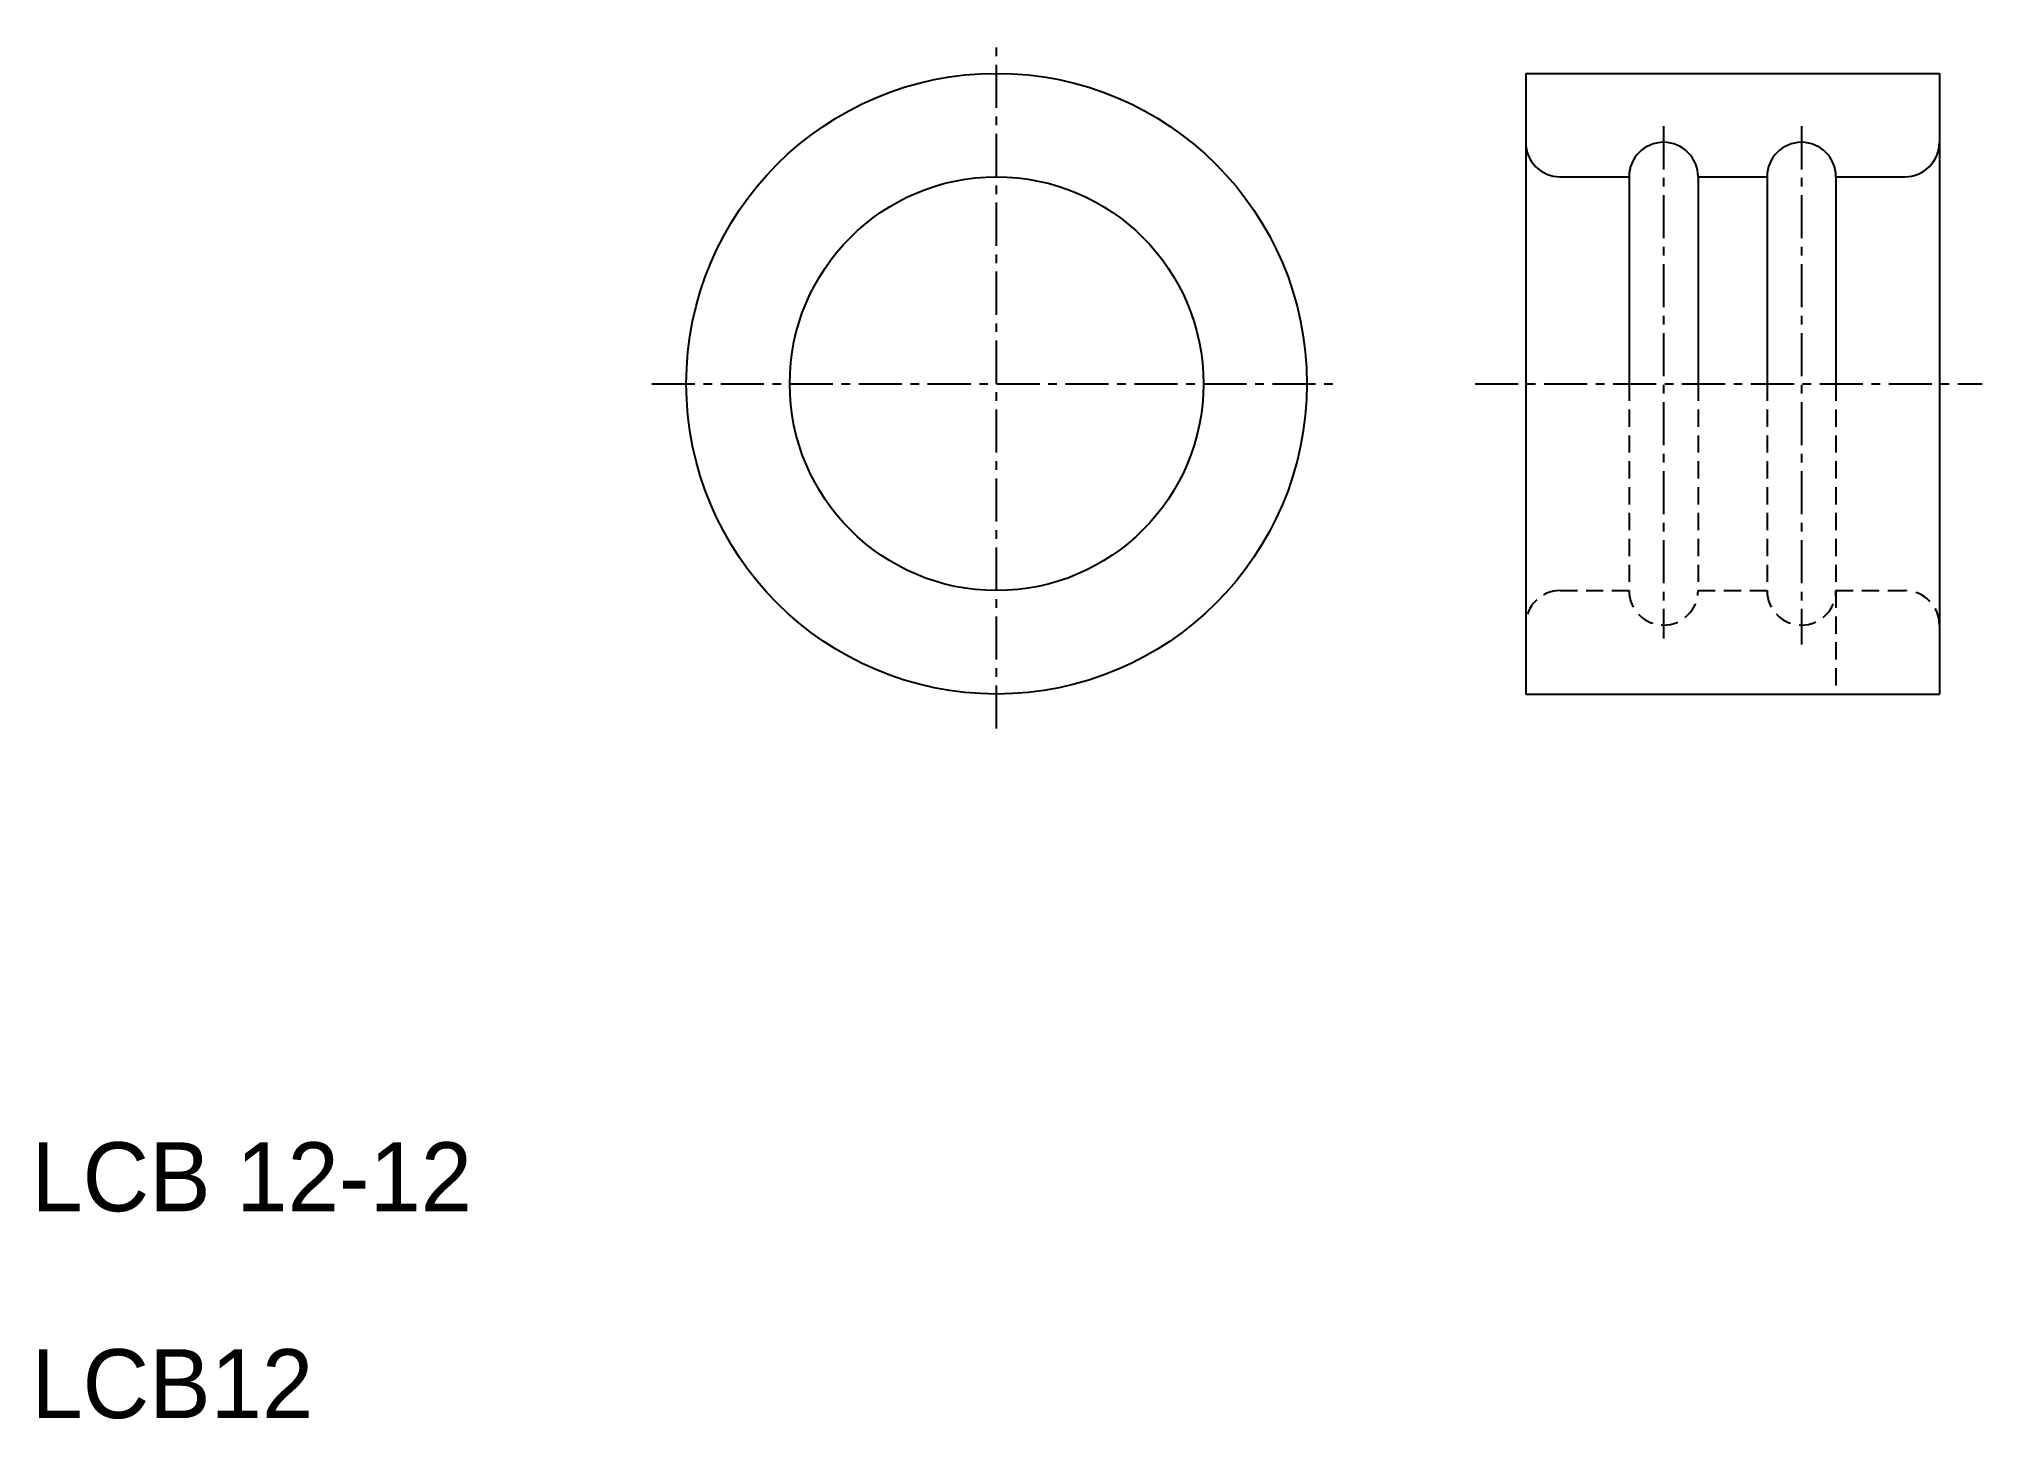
# Model space of a CAD drawing. Extents: x 10.2 to 66.6, y 10 to 50.
import ezdxf

# ---------------------------------------------------------------- set-up
doc = ezdxf.new("R2010")
doc.units = 0
doc.linetypes.add('CENTER', pattern=[2, 1.25, -0.25, 0.25, -0.25])
doc.linetypes.add('DASHED', pattern=[0.75, 0.5, -0.25])
doc.layers.get('0').update_dxf_attribs({"linetype": 'CONTINUOUS'})
doc.layers.add('CENTER', color=1, linetype='CENTER')

msp = doc.modelspace()

# ---------------------------------------------------------------- linework, layer by layer
at = {"color": 7, "linetype": 'CONTINUOUS'}
for p, q in [((53.347, 49), (65.347, 49)), ((53.347, 49), (53.347, 31)), ((65.347, 49), (65.347, 31)), ((54.347, 46), (56.347, 46)), ((56.347, 46), (56.347, 40)), ((58.347, 46), (58.347, 40)), ((58.347, 46), (60.347, 46)), ((60.347, 46), (60.347, 40)), ((62.347, 46), (64.347, 46)), ((62.347, 46), (62.347, 40)), ((53.347, 31), (65.347, 31)), ((56.347, 31), (56.347, 31)), ((59.347, 31), (59.347, 31))]:
    msp.add_line(p, q, dxfattribs=at)
at = {"color": 3, "linetype": 'DASHED'}
for p, q in [((56.347, 40), (56.347, 34)), ((58.347, 40), (58.347, 34)), ((60.347, 40), (60.347, 34)), ((62.347, 40), (62.347, 34)), ((62.347, 40), (62.347, 34)), ((62.347, 40), (62.347, 31)), ((54.347, 34), (56.347, 34)), ((58.347, 34), (60.347, 34)), ((62.347, 34), (64.347, 34))]:
    msp.add_line(p, q, dxfattribs=at)
at = {"color": 7, "linetype": 'CONTINUOUS'}
for radius in [9, 6]:
    msp.add_circle((38, 40), radius, dxfattribs=at)
for centre, start, end in [((54.347, 47), 180, 270), ((57.347, 46), 0, 180), ((61.347, 46), 0, 180), ((64.347, 47), 270, 0)]:
    msp.add_arc(centre, 1, start, end, dxfattribs=at)
at = {"color": 3, "linetype": 'DASHED'}
for centre, start, end in [((54.347, 33), 90, 180), ((57.347, 34), 180, 0), ((61.347, 34), 180, 0), ((64.347, 33), 0, 90)]:
    msp.add_arc(centre, 1, start, end, dxfattribs=at)
at = {"layer": 'CENTER', "color": 1, "linetype": 'CENTER'}
for p, q in [((38, 30), (38, 50)), ((57.347, 47.466), (57.347, 32.609)), ((61.347, 47.466), (61.347, 32.438)), ((28, 40), (48, 40)), ((51.88, 40), (66.587, 40))]:
    msp.add_line(p, q, dxfattribs=at)

# ---------------------------------------------------------------- texts
at = {"color": 7, "linetype": 'CONTINUOUS'}
for s, p in [('LCB 12-12', (10, 16)), ('LCB12', (10, 10))]:
    msp.add_text(s, height=2, dxfattribs=at).set_placement(p)

doc.saveas('drawing.dxf')
